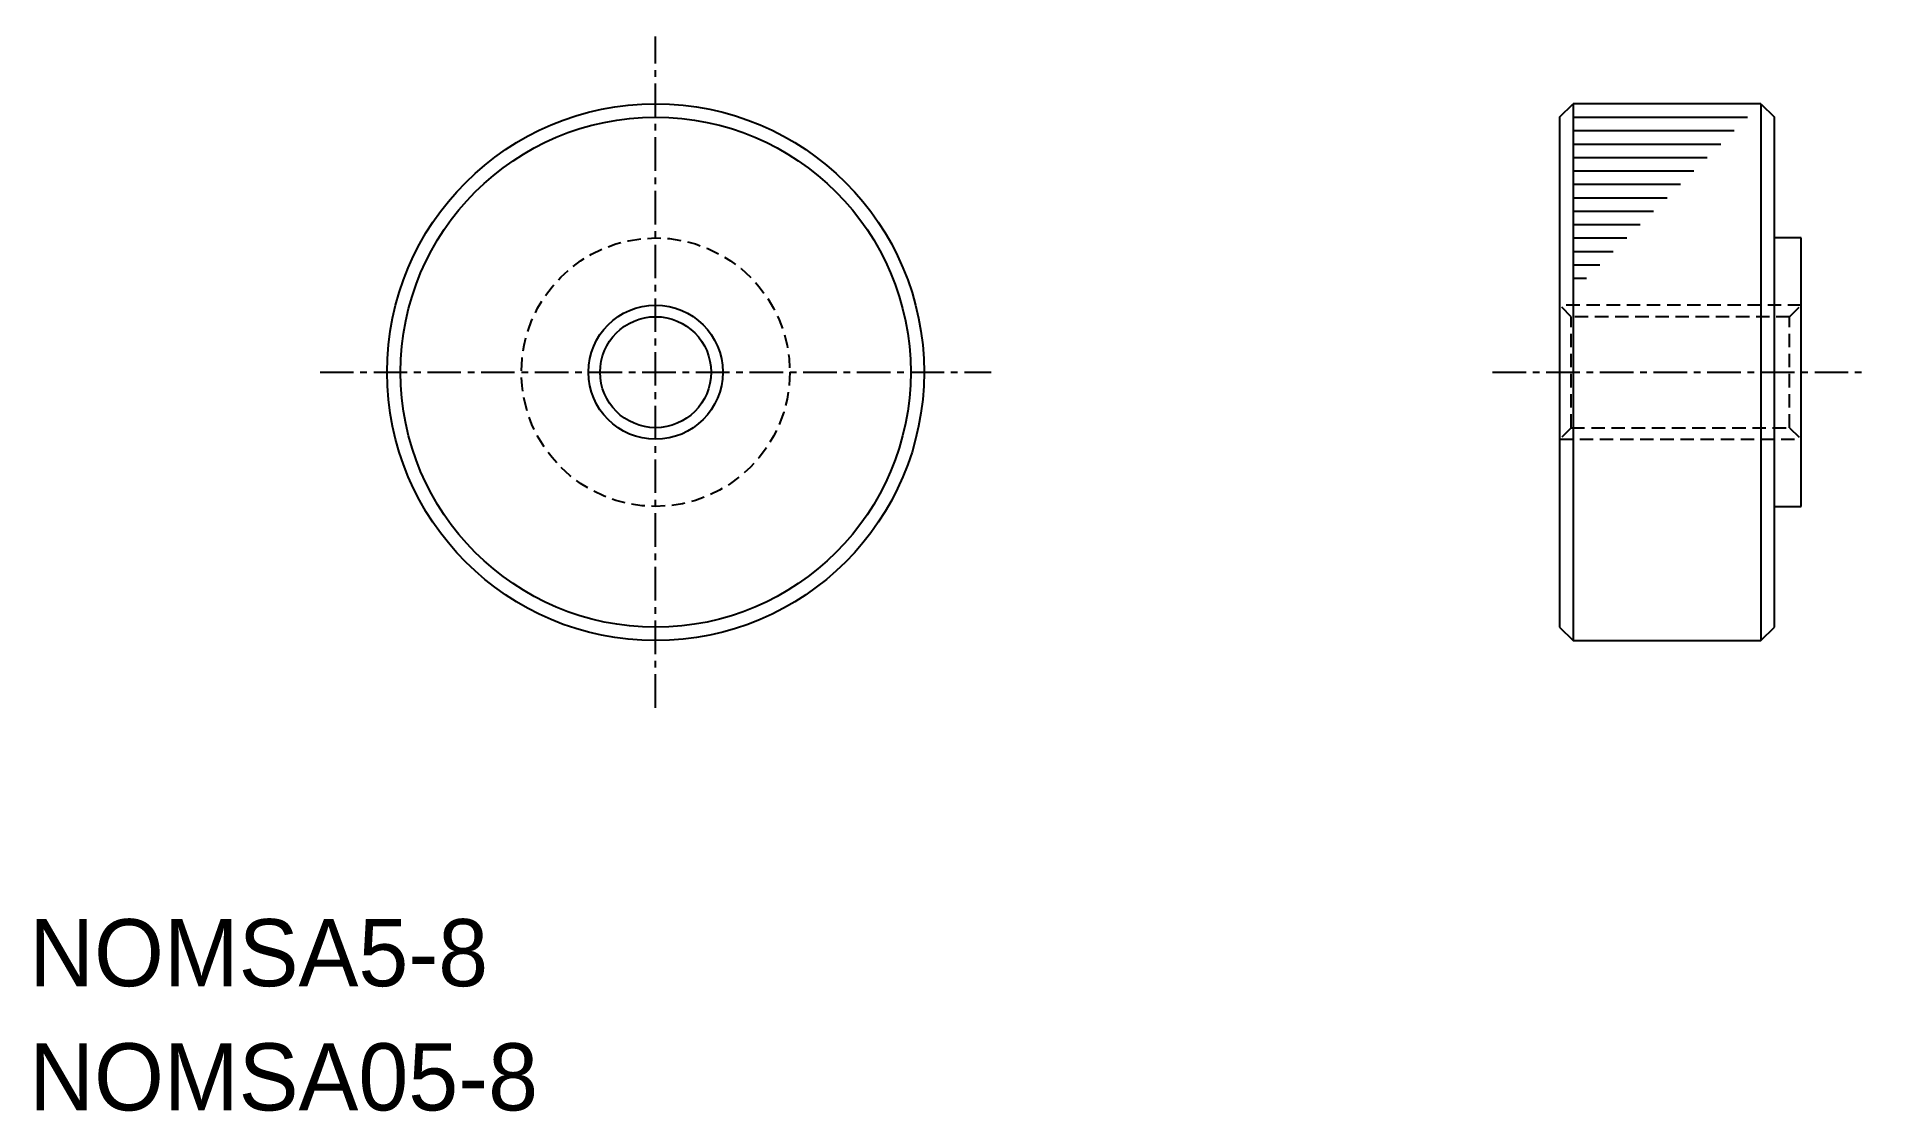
# Model space of a CAD drawing. Extents: x 0.3 to 68.5, y 0 to 40.
import ezdxf

# ---------------------------------------------------------------- set-up
doc = ezdxf.new("R2010")
doc.units = 0
doc.linetypes.add('CENTER', pattern=[2, 1.25, -0.25, 0.25, -0.25])
doc.linetypes.add('DASHED', pattern=[0.75, 0.5, -0.25])
doc.layers.get('0').update_dxf_attribs({"linetype": 'CONTINUOUS'})
doc.layers.add('CENTER', color=1, linetype='CENTER')

msp = doc.modelspace()

# ---------------------------------------------------------------- linework, layer by layer
at = {"color": 7, "linetype": 'CONTINUOUS'}
for p, q in [((57, 37), (57.5, 37.5)), ((57, 37), (57, 18)), ((57.5, 37.5), (57.5, 17.5)), ((64.5, 37.5), (57.5, 37.5)), ((57.5, 37), (64, 37)), ((64.5, 37.5), (64.5, 17.5)), ((64.5, 37.5), (65, 37)), ((65, 18), (65, 37)), ((57.5, 36.5), (63.5, 36.5)), ((57.5, 36), (63, 36)), ((57.5, 35.5), (62.5, 35.5)), ((57.5, 35), (62, 35)), ((57.5, 34.5), (61.5, 34.5)), ((57.5, 34), (61, 34)), ((57.5, 33.5), (60.5, 33.5)), ((57.5, 33), (60, 33)), ((57.5, 32.5), (59.5, 32.5)), ((66, 32.5), (65, 32.5)), ((66, 22.5), (66, 32.5)), ((57.5, 32), (59, 32)), ((57.5, 31.5), (58.5, 31.5)), ((57.5, 31), (58, 31)), ((65, 22.5), (66, 22.5)), ((57, 18), (57.5, 17.5)), ((64.5, 17.5), (65, 18)), ((57.5, 17.5), (64.5, 17.5))]:
    msp.add_line(p, q, dxfattribs=at)
at = {"color": 3, "linetype": 'DASHED'}
for p, q in [((57.433, 29.567), (57, 30)), ((66, 30), (57, 30)), ((57.433, 25.433), (57.433, 29.567)), ((65.567, 29.567), (57.433, 29.567)), ((65.567, 29.567), (66, 30)), ((65.567, 25.433), (65.567, 29.567)), ((57.433, 25.433), (57, 25)), ((57.433, 25.433), (65.567, 25.433)), ((65.567, 25.433), (66, 25)), ((57, 25), (66, 25))]:
    msp.add_line(p, q, dxfattribs=at)
at = {"color": 7, "linetype": 'CONTINUOUS'}
for radius in [10, 9.5, 2.067]:
    msp.add_circle((23.329, 27.5), radius, dxfattribs=at)
at = {"color": 3, "linetype": 'DASHED'}
msp.add_circle((23.329, 27.5), 5, dxfattribs=at)
at = {"color": 3, "linetype": 'CONTINUOUS'}
msp.add_circle((23.329, 27.5), 2.5, dxfattribs=at)
at = {"layer": 'CENTER', "color": 1, "linetype": 'CENTER'}
for p, q in [((23.329, 15), (23.329, 40)), ((10.829, 27.5), (35.829, 27.5)), ((54.5, 27.5), (68.5, 27.5))]:
    msp.add_line(p, q, dxfattribs=at)

# ---------------------------------------------------------------- texts
at = {"color": 7, "linetype": 'CONTINUOUS'}
for s, p in [('NOMSA5-8', (0, 4.626)), ('NOMSA05-8', (0, 0))]:
    msp.add_text(s, height=2.5, dxfattribs=at).set_placement(p)

doc.saveas('drawing.dxf')
